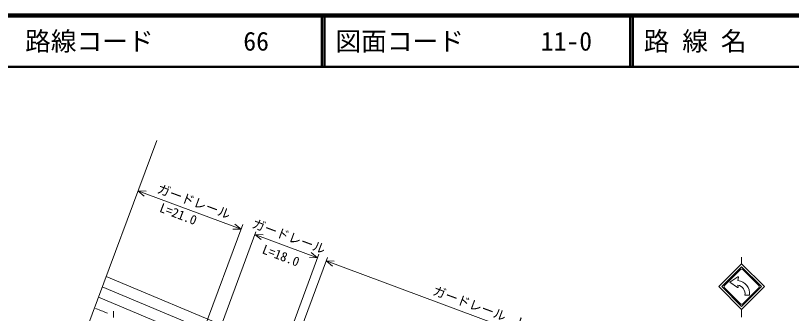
# Model space of a CAD drawing. Units: millimetres, scale not verified. Extents: x -1410926 to 2976274, y -4077725 to 380000.
# Drawn here: x 58132 to 209128, y 322026 to 380000 of the extents above; entities that cross this region are included whole.
import ezdxf
from ezdxf.enums import TextEntityAlignment as Align

# ---------------------------------------------------------------- set-up
doc = ezdxf.new("R2010")
doc.units = ezdxf.units.MM
doc.header["$LTSCALE"] = 1000
for name, color, linetype, lineweight in [('M-BGD', 7, 'Continuous', 13), ('M-STR-HTXT', 7, 'Continuous', 13), ('M-STR-STRC', 7, 'Continuous', 13), ('M-TTL', 2, 'Continuous', 140), ('M-TTL-LINE', 7, 'Continuous', 50), ('M-TTL-TXT', 7, 'Continuous', 13)]:
    doc.layers.add(name, color=color, linetype=linetype, lineweight=lineweight)
doc.styles.add('ＭＳ ゴシック', font='')
doc.styles.get('ＭＳ ゴシック').set_extended_font_data('MS Gothic')

msp = doc.modelspace()

# ---------------------------------------------------------------- linework, layer by layer
at = {"layer": 'M-BGD'}
for p, q in [((58264, 282113), (85599, 355682)), ((75766, 329220), (126502, 308029)), ((75017, 327203), (125665, 306048)), ((74268, 325186), (124827, 304068)), ((77220, 321220), (77220, 322470))]:
    msp.add_line(p, q, dxfattribs=at)
msp.add_open_spline([(73687, 323011), (74872, 322546), (74872, 322546), (76057, 322081)], degree=3, dxfattribs=at)
at = {"layer": 'M-STR-HTXT'}
for p, q in [((81950, 345863), (102012, 338408)), ((81950, 345863), (83182, 344871)), ((81950, 345863), (83530, 345809)), ((102359, 339344), (92103, 311740)), ((102012, 338408), (100431, 338462)), ((102012, 338408), (100780, 339400)), ((104903, 337882), (94815, 310733)), ((104724, 337401), (116911, 332873)), ((104724, 337401), (105956, 336410)), ((104724, 337401), (106304, 337347)), ((116911, 332873), (115679, 333864)), ((117160, 333543), (106808, 305681)), ((118837, 332920), (108402, 304837)), ((116911, 332873), (115331, 332926)), ((118587, 332250), (182407, 308537)), ((118587, 332250), (119819, 331259)), ((118587, 332250), (120168, 332196))]:
    msp.add_line(p, q, dxfattribs=at)
at = {"layer": 'M-STR-STRC'}
for p, q in [((199417, 331714), (199417, 332951)), ((199566, 330675), (202833, 327408)), ((198714, 329144), (197151, 328144)), ((198650, 327082), (197151, 328144)), ((198806, 329083), (198695, 328432)), ((198745, 327139), (198695, 327540)), ((203278, 327259), (199417, 323398)), ((203872, 327259), (199417, 322805)), ((200966, 325594), (200076, 325594)), ((199417, 322805), (199417, 321336))]:
    msp.add_line(p, q, dxfattribs=at)
for points in [[(199417, 322805), (194963, 327259), (199417, 331714), (203872, 327259)], [(199417, 323398), (195557, 327259), (199417, 331120), (203278, 327259)], [(202833, 327408), (202833, 327111), (199566, 323844), (199269, 323844), (196002, 327111), (196002, 327408), (199269, 330675), (199566, 330675)]]:
    msp.add_lwpolyline(points, dxfattribs=at)
for centre, radius, start, end in [((198393, 325862), 2587, 354.04449, 83.29683), ((198746, 329093), 60.4, 350.30905, 122.61924), ((198685, 327132), 60.4, 234.68879, 7.12502), ((198393, 325862), 1705, 350.93996, 79.79603)]:
    msp.add_arc(centre, radius, start, end, dxfattribs=at)
at = {"layer": 'M-TTL'}
msp.add_line((680000, 380000), (40000, 380000), dxfattribs=at)
at = {"layer": 'M-TTL-LINE'}
for p, q in [((117750, 380000), (117750, 370000)), ((118250, 380000), (118250, 370000)), ((177750, 380000), (177750, 370000)), ((178250, 380000), (178250, 370000)), ((40000, 370000), (680000, 370000))]:
    msp.add_line(p, q, dxfattribs=at)

# ---------------------------------------------------------------- texts
at = {"layer": 'M-STR-HTXT', "style": 'ＭＳ ゴシック'}
for s, rotation, p in [('ガードレール', 339.617, (92358, 342439)), ('L=21.0', 339.163, (89296, 340019)), ('ガードレール', 339.617, (110837, 335663)), ('L=18.0', 339.163, (109264, 331931)), ('ガードレール\u3000L=71.0', 339.617, (150671, 320862))]:
    msp.add_text(s, height=1833, rotation=rotation, dxfattribs=at).set_placement(p, align=Align.BOTTOM_CENTER)
at = {"layer": 'M-TTL-TXT', "style": 'ＭＳ ゴシック'}
for s, p in [('路線コード       66', (60000, 375000)), ('図面コード      11-0', (120380, 375000)), ('路 線 名      主要地方道長門油谷線', (180380, 375000))]:
    msp.add_text(s, height=3666, dxfattribs=at).set_placement(p, align=Align.MIDDLE_LEFT)

doc.saveas('drawing.dxf')
